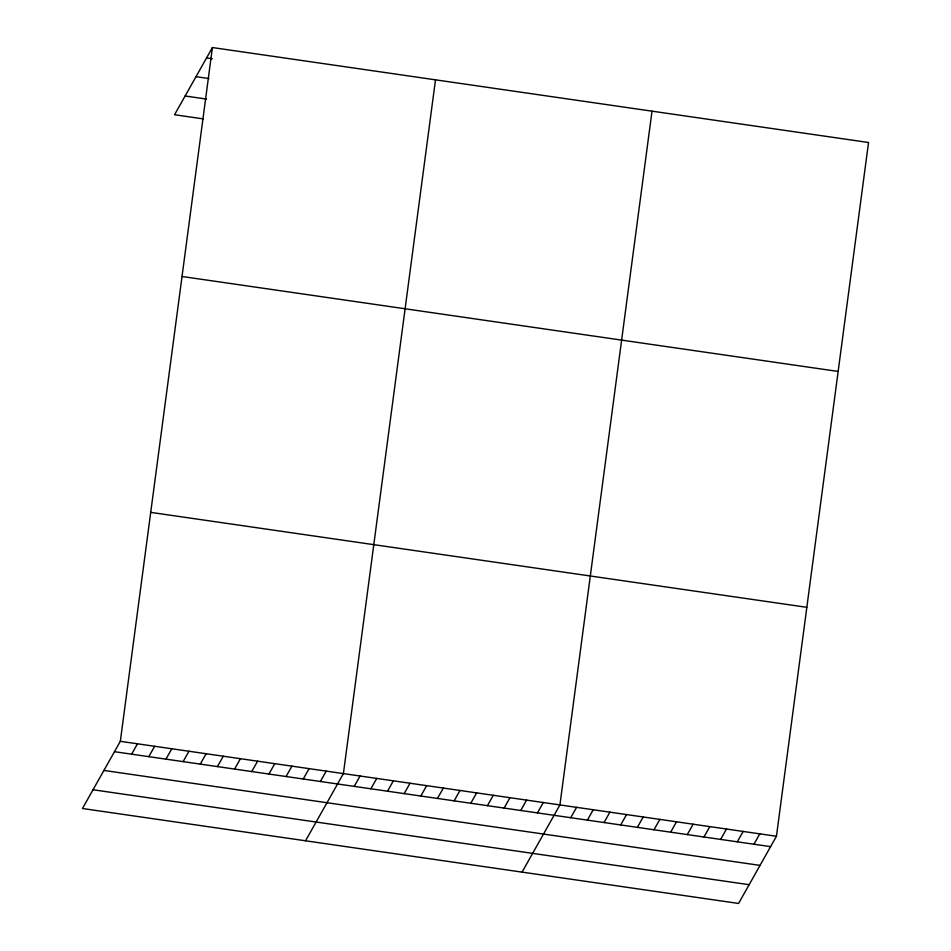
<?xml version="1.0" encoding="UTF-8"?>
<svg xmlns="http://www.w3.org/2000/svg" width="951" height="951" viewBox="0 0 951 951"><rect width="100%" height="100%" fill="white"/><g stroke="black" fill="none" stroke-linecap="round" stroke-linejoin="round"><path stroke-width="1.43" d="M120.325 741.316L212.418 47.55L868.536 142.495L776.444 836.262L738.582 903.45L82.464 808.505L120.325 741.316L776.444 836.262M435.499 79.836L343.406 773.591L305.544 840.779M652.017 111.16L559.925 804.926L522.063 872.115M212.418 47.55L174.556 114.738L203.157 118.875M131.63 754.179L137.479 743.801M148.796 756.663L154.644 746.285M165.95 759.148L171.798 748.758M183.115 761.632L188.964 751.242M200.269 764.117L206.117 753.727M217.434 766.601L223.283 756.211M234.588 769.074L240.437 758.696M251.753 771.558L257.602 761.18M268.907 774.043L274.768 763.665M286.073 776.527L291.921 766.149M303.238 779.012L309.087 768.634M320.392 781.496L326.241 771.118M354.212 786.394L360.06 776.004M370.866 788.795L376.715 778.417M387.521 791.208L393.369 780.83M404.175 793.621L410.024 783.232M420.829 796.035L426.678 785.645M437.484 798.436L443.332 788.058M454.138 800.849L459.987 790.471M470.793 803.262L476.641 792.872M487.447 805.675L493.296 795.286M504.101 808.077L509.962 797.699M520.756 810.49L526.616 800.112M537.422 812.903L543.271 802.513M570.731 817.717L576.579 807.34M587.385 820.131L593.234 809.753M604.04 822.544L609.888 812.154M620.694 824.957L626.543 814.567M637.348 827.358L643.197 816.98M654.003 829.771L659.851 819.393M670.657 832.184L676.506 821.795M687.311 834.598L693.16 824.208M703.966 836.999L709.826 826.621M720.62 839.412L726.481 829.034M737.287 841.825L743.135 831.436M753.941 844.238L759.79 833.849M206.569 57.928L212.287 58.76M196.001 76.674L208.875 78.541M185.124 95.992L206.569 99.094M182.021 276.491L838.14 371.437M150.71 512.375L806.828 607.32M114.477 751.694L770.595 846.64M103.909 770.441L760.027 865.386M93.032 789.758L749.15 884.703"/></g></svg>
